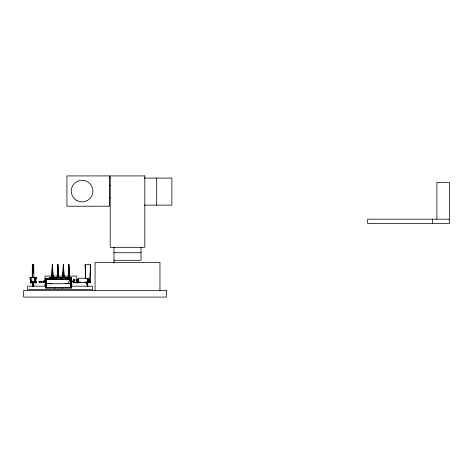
<?xml version="1.0" encoding="UTF-8"?>
<svg xmlns="http://www.w3.org/2000/svg" width="473" height="473" viewBox="0 0 473 473"><rect width="100%" height="100%" fill="white"/><g stroke="black" fill="none" stroke-linecap="round" stroke-linejoin="round"><path stroke-width="0.71" d="M74.296 282.718L73.356 282.665L73.362 279.939L74.332 279.91M88.256 282.718L88.291 280.613L87.647 280.424L87.558 280.932L88.167 281.015L88.256 282.718L85.767 282.505L87.872 282.304L88.291 280.613M60.668 278.981L60.674 277.686L71.642 277.367L71.612 282.73L71.033 281.784M74.332 282.718L73.35 282.659L73.362 279.939L74.882 279.91L73.912 279.939M87.558 280.932L87.872 280.968L87.866 282.31L85.767 282.677L88.285 282.688M32.205 277.367L32.347 264.531M32.477 277.367L32.625 264.531M55.134 278.745L55.152 277.367L55.867 277.822L60.674 277.686L60.952 279.052M66.125 278.981L66.143 277.686L66.433 279.052M71.624 286.076L71.34 278.816L71.009 279.052L70.885 287.046L70.235 287.696L46.774 287.696L46.123 287.046L45.751 282.7L46.023 279.07L45.621 278.904L45.124 285.373L45.449 286.733M49.783 279.431L49.659 277.367L50.132 277.669L50.097 279.62L50.168 278.272L50.522 278.272M33.494 286.508L33.548 283.812M33.772 286.508L33.861 281.784M46.123 283.782L70.885 283.699L70.962 279.797L70.235 279.224L46.023 279.07L45.775 288.152L71.246 288.134L71.009 279.052L67.734 278.899M45.248 286.124L45.621 278.904L71.34 278.816M45.662 286.396L45.751 282.7L43.617 282.718L43.617 281.033L44.699 280.968L45.13 276.055L76.721 276.055L77.087 280.264M85.56 278.514L85.152 264.543L90.556 264.543L89.905 282.28L89.61 281.63L90.047 282.629L90.544 282.718L89.716 281.5L90.556 282.517L90.047 282.635L89.633 281.731M75.562 282.677L75.94 282.718M90.556 264.543L89.799 282.931L89.628 281.63M34.157 281.151L35.918 277.367L35.593 282.866L35.268 281.784L35.918 277.367L30.148 277.367L30.473 282.866L31.661 282.144L30.473 282.866L30.798 281.784M71.63 286.13L71.163 282.7L70.885 287.046L71.009 279.052L70.235 279.224L70.885 279.88L71.742 284.752L71.293 282.824L70.897 282.895L71.252 286.39M39.401 282.718L39.182 281.53L41.991 281.524L39.182 281.553L41.991 281.524L41.778 282.718M84.265 282.57L89.261 282.718L89.308 281.388L89.675 281.4L89.817 282.7L89.894 279.886M90.544 282.718L90.047 282.629L90.556 282.517L89.781 281.571L90.556 282.517M71.488 286.502L71.725 283.28L71.293 282.824M35.694 279.324L35.918 277.367L35.487 282.866L35.268 281.784L31.07 281.784L30.745 282.866L32.477 281.784L32.572 286.508M35.617 280.802L35.434 282.866L35.54 280.625M35.735 279.431L35.918 277.367M30.982 281.151L30.426 277.367L30.857 282.866L30.982 281.488M71.062 279.04L71.204 277.669M45.325 286.141L45.78 282.937L45.331 282.842L45.538 286.366M34.287 279.259L34.606 277.367L34.618 281.784L35.386 281.926M87.6 280.43L87.339 281.967L85.063 281.967L85.063 282.623L80.782 282.623L80.782 281.967L78.506 281.967L78.246 280.43L78.619 278.26L87.203 278.272L87.6 280.43L87.203 278.272M78.619 278.26L78.246 280.424L78.506 281.967M49.275 278.851L46.023 279.07L46.123 287.046L46.123 279.88L46.774 279.224L46.236 279.383L45.124 285.373L45.745 282.813M30.857 282.866L31.07 281.784L32.767 281.849M65.859 279.052L66.143 277.686M60.378 279.052L60.674 277.686M32.637 281.565L33.057 281.784L31.324 281.973L31.549 281.784M76.644 280.471L76.768 279.933L77.613 279.939L77.596 282.712L80.073 282.505L77.968 282.304L78.193 280.424L77.554 280.613C78.329 285.668 76.348 280.258 78.193 280.424M77.194 280.471L77.229 279.91M73.35 282.659L74.243 282.57A4.842 4.842 0 0 0 74.243 280.057L74.296 279.91M74.769 282.647L73.93 282.712L74.74 282.612M89.415 282.7L89.604 279.679L87.428 279.673M76.573 279.951L76.738 280.057A4.842 4.842 0 0 0 76.738 282.57L77.619 282.659L76.644 282.718M89.787 281.4L89.308 281.388L89.456 279.454M45.775 288.152L45.751 282.7L45.331 282.842M77.194 282.718L78.169 282.665L78.163 280.619M43.617 282.718L44.941 281.033L46.389 281.045M49.819 283.569L51.989 283.463L46.123 283.463L46.236 279.383L70.962 279.797L69.572 280.347M77.229 282.718L78.175 282.659L78.163 279.939L76.644 279.91M70.962 279.797L67.196 283.569L65.02 283.463L70.885 283.699M32.477 281.784L30.745 282.866L30.426 277.367M32.625 281.784L33.004 281.565M39.401 281.53L41.996 281.553M75.036 282.718L75.42 282.718M88.061 282.7L89.249 282.57L85.447 282.718M78.282 280.932L77.974 280.962L77.968 282.304L80.073 282.677L77.56 282.688M71.074 281.997L73.22 281.802M50.327 279.726L50.132 277.669L54.543 277.367L54.543 278.272L50.132 277.669L50.197 279.726M49.275 278.899L46.023 279.07L46.123 279.88M78.122 282.712L77.767 281.53M110.197 178.079L110.499 178.079M144.188 178.079L171.859 178.079L171.859 205.128L144.188 205.128M110.197 185.304L110.499 185.304M110.197 197.909L110.499 197.909M449.35 219.188L367.675 219.188L367.675 223.516L449.35 223.516L449.35 182.407L436.91 182.407L436.91 219.188M113.981 252.73L141.031 252.73M113.981 260.298L141.031 260.298L141.031 247.32M49.659 277.367L71.642 277.367L71.127 281.784L70.773 277.367M87.109 279.454L88.812 279.454M74.953 279.951L74.787 280.057A4.842 4.842 0 0 1 74.846 280.288L74.752 279.933L74.882 280.471M77.117 279.951L77.229 280.288A4.842 4.842 0 0 1 77.282 280.057L77.194 279.91M43.617 281.033L46.596 281.033M70.844 281.033L73.782 281.033M34.955 281.636L36.598 281.636L36.598 282.718L32.217 282.718L32.217 281.636M77.767 281.636L78.092 281.636M33.618 282.612L35.57 282.718M87.641 282.618L88.079 282.618M46.803 286.183L27.676 286.183L27.671 289.647L92.525 289.647L92.525 286.183L71.181 286.183M70.997 281.275L73.889 281.299M87.452 278.414L88.806 278.408L87.375 278.414M73.948 282.712L74.758 282.706M73.9 282.659L74.752 282.677M39.182 281.553L41.778 281.53M44.941 281.033L46.401 281.169M50.132 277.669L54.543 278.272M89.604 279.478L89.835 279.673M87.872 280.968L88.167 281.015L87.647 280.424M76.679 279.91L76.768 282.677L77.572 282.712L76.786 282.612M36.598 281.636L36.273 281.53L36.326 282.718M36.326 281.636L36.001 281.636M70.897 282.895L71.725 283.28L71.766 286.082M71.163 282.7L71.725 283.28M32.536 281.53L32.974 282.612M74.296 280.288L74.208 279.933L74.19 282.612M30.52 279.892L30.148 277.367L30.526 282.18M87.475 286.431L86.937 282.316L87.393 286.431M52.669 270.237L52.332 264.531L51.711 277.367L52.485 264.531L53.1 277.367L52.757 271.662M55.867 277.822L55.915 279.141M85.152 264.543L85.365 270.426M85.418 271.898L85.66 278.514M71.009 279.052L71.21 288.146M32.205 281.784L32.294 286.508M33.719 264.531L33.861 277.367M33.447 264.531L33.548 273.802M31.721 277.367L31.732 281.784M432.582 219.188L432.582 223.516M159.963 290.452L159.963 262.462L95.049 262.462L95.049 290.452M156.717 178.079L156.717 205.128M113.981 247.32L113.981 263.006M78.234 281.033L78.234 282.718L73.433 282.718L73.433 281.636M62.306 278.573L62.306 279.224M62.306 287.696L62.306 288.347M54.702 278.573L54.702 279.224M54.702 287.696L54.702 288.347M50.168 278.272L50.168 279.679M41.996 281.53L41.996 282.718L39.182 282.718L39.182 281.53M57.824 264.531L57.209 277.367L57.978 264.531L58.593 277.367L57.824 264.531M63.323 264.531L62.702 277.367L63.477 264.531L64.092 277.367L63.323 264.531M68.816 264.531L68.201 277.367L68.969 264.531L69.584 277.367L68.816 264.531M77.318 282.677L78.169 282.665L77.318 282.677M85.66 282.629L85.146 282.517L85.66 282.629M109.653 175.915L66.924 175.915L66.924 206.21L109.653 206.21L109.653 175.915M144.815 175.915L110.197 175.915L110.197 247.32L144.815 247.32L144.815 175.915M166.449 290.593L23.65 290.593L23.65 297.085L166.449 297.085L166.449 290.593M87.464 286.431L86.937 282.316L87.404 286.431M87.777 286.431L87.588 282.316L87.765 286.431M76.661 200.434A10.82 10.82 0 0 0 92.885 191.062A10.82 10.82 0 0 0 76.661 181.697A10.82 10.82 0 0 0 76.661 200.434"/></g></svg>
